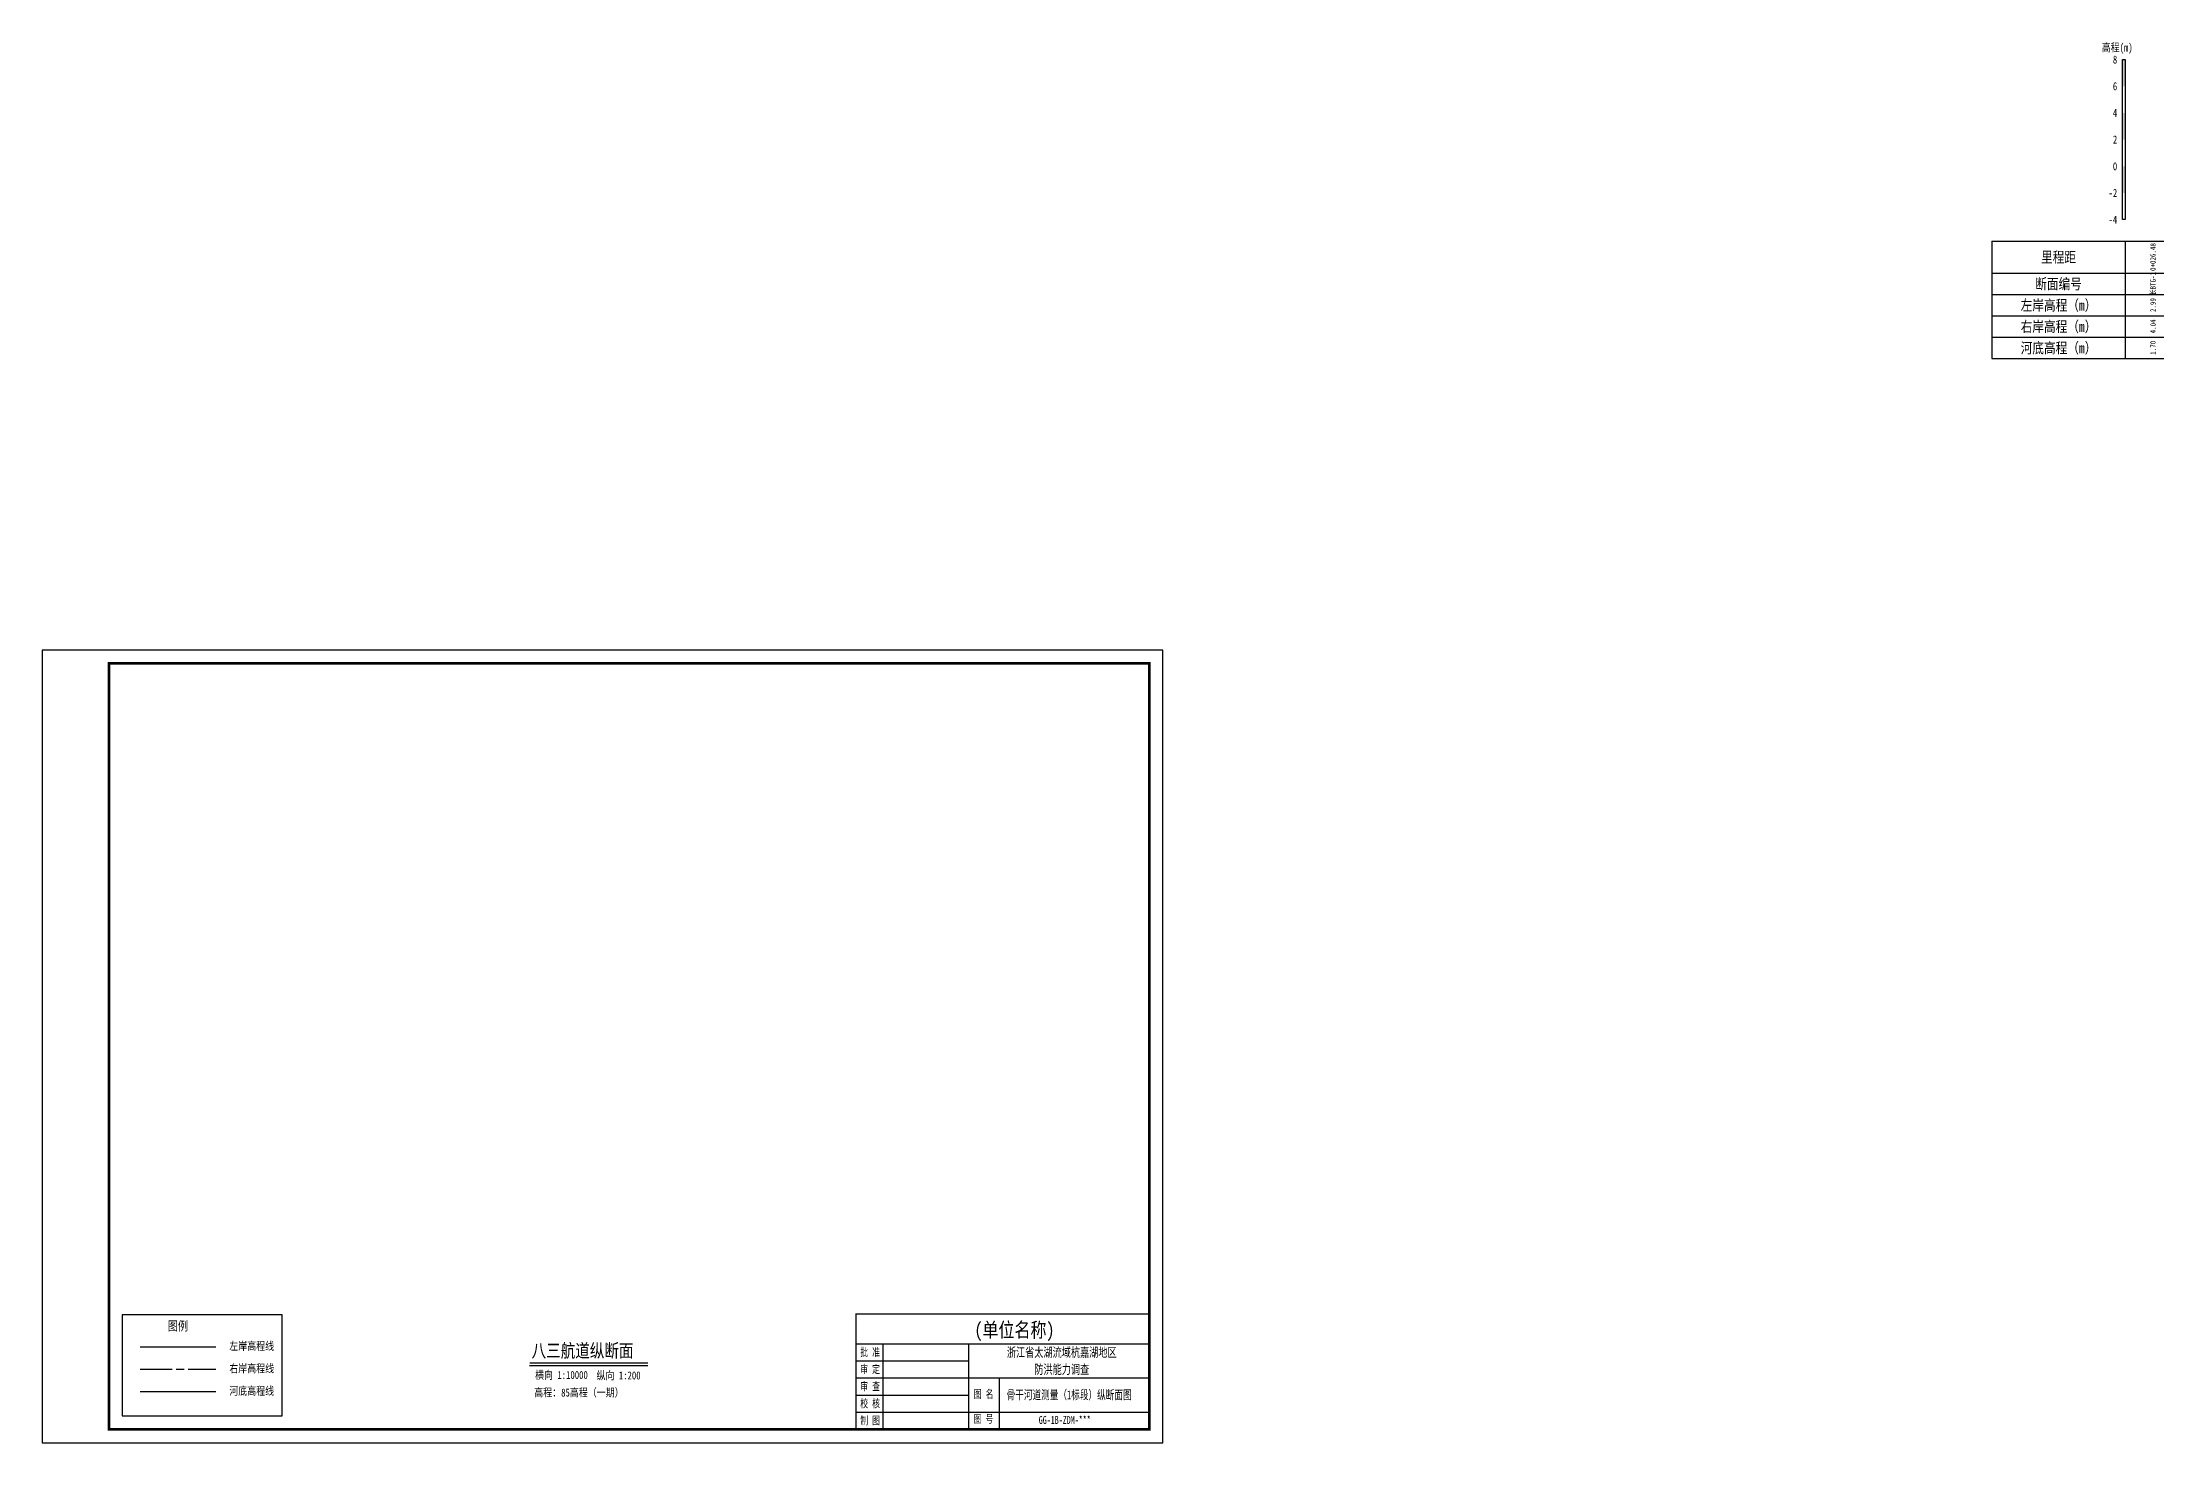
# Model space of a CAD drawing. Extents: x 529382 to 535020, y 3419646 to 3423811.
# Drawn here: x 532727 to 533520, y 3419856 to 3420381 of the extents above; entities that cross this region are included whole.
import ezdxf
from ezdxf.enums import TextEntityAlignment as Align

# ---------------------------------------------------------------- set-up
doc = ezdxf.new("R2010")
doc.units = 0
doc.header["$LTSCALE"] = 0.5
doc.linetypes.add('ACAD_ISO08W100', pattern=[36, 24, -3, 6, -3])
doc.layers.get('0').update_dxf_attribs({"linetype": 'CONTINUOUS'})
for name, color, linetype, lineweight in [('00右岸断面线', 5, 'ACAD_ISO08W100', 30), ('00河底高程', 2, 'CONTINUOUS', 30), ('xxxx', 6, 'CONTINUOUS', 30)]:
    doc.layers.add(name, color=color, linetype=linetype, lineweight=lineweight)
for name, color, linetype in [('tab', 9, 'CONTINUOUS'), ('TEXT', 7, 'CONTINUOUS'), ('zdm1', 2, 'CONTINUOUS'), ('图框', 7, 'CONTINUOUS'), ('高程标尺', 3, 'CONTINUOUS')]:
    doc.layers.add(name, color=color, linetype=linetype)
doc.styles.add('HZ', font='fangsong_GB2312.ttf', dxfattribs={"width": 0.8})
doc.styles.add('tk2', font='fangsong_GB2312.ttf', dxfattribs={"width": 0.8})

# ---------------------------------------------------------------- blocks, each defined once
blk = doc.blocks.new('A$C0B9647FD')
at = {"lineweight": 100, "const_width": 0.5}
blk.add_lwpolyline([(0, 43.28), (-110, 43.28), (-110, 0), (0, 0), (0, 43.28)], dxfattribs=at)
at = {"layer": 'TEXT', "color": 0}
for p, q in [((-110, 32.08, 0), (0, 32.08, 0)), ((-99.92, 32.08, 0), (-99.92, 6.42, 0)), ((-67.83, 32.08, 0), (-67.83, 6.42, 0)), ((-110, 25.67, 0), (-67.83, 25.67, 0)), ((-110, 19.25, 0), (-67.83, 19.25, 0)), ((-67.83, 19.25, 0), (0, 19.25, 0)), ((-56.35, 19.25, 0), (-56.35, 0, 0)), ((-110, 12.83, 0), (-67.83, 12.83, 0)), ((-110, 6.42, 0), (0, 6.42, 0)), ((-99.92, 6.42, 0), (-99.92, 0, 0)), ((-67.83, 6.42, 0), (-67.83, 0, 0))]:
    blk.add_line(p, q, dxfattribs=at)
at = {"layer": 'TEXT', "color": 7, "ltscale": 8, "style": 'tk2'}
for tag, p, height, width in [('浙江省水利水电技术咨询中心', (-89.53, 34.51, 0), 5.5, 0.8), ('批准', (-108.38, 27.45, 0), 3, 0.7), ('审定', (-108.38, 21.04, 0), 3, 0.7), ('审 查', (-108.38, 14.62, 0), 3, 0.7), ('校 核', (-108.38, 8.2, 0), 3, 0.7), ('图名', (-65.84, 11.75, 0), 3, 0.7), ('制 图', (-108.38, 1.79, 0), 3, 0.7), ('图号', (-65.89, 2.42, 0), 3, 0.7)]:
    blk.add_attdef(tag, p, '', height=height, dxfattribs=dict(at, width=width))
at = {"layer": 'TEXT', "color": 0, "style": 'tk2', "width": 0.7}
for tag, height, p in [('浙江省太湖流域杭嘉湖地区', 3.5, (-32.86, 28.9, -206.67)), ('防洪能力调查', 3.5, (-32.86, 22.5, -206.67)), ('骨干河道测量（*标段）水系图', 3.3, (-30.1, 12.93, -206.67)), ('HJH-01', 3, (-31.74, 3.53, -206.67))]:
    blk.add_attdef(tag, text='', height=height, dxfattribs=at).set_placement(p, align=Align.MIDDLE_CENTER)
blk = doc.blocks.new('A$C72737839')
at = {"linetype": 'Continuous'}
blk.add_lwpolyline([(59.94, 0), (59.94, 37.85), (0, 37.85)], dxfattribs=at)
at = {"linetype": 'Continuous', "flags": 128}
for points in [[(0, 37.85), (0, 0)], [(0, 0), (59.94, 0)]]:
    blk.add_lwpolyline(points, dxfattribs=at)
at = {"layer": '00右岸断面线', "color": 5, "lineweight": 30}
blk.add_line((6.73, 17.55), (35.02, 17.55), dxfattribs=at)
at = {"layer": '00河底高程', "color": 2, "lineweight": 30}
blk.add_line((6.73, 9.13), (35.02, 9.13), dxfattribs=at)
at = {"layer": 'xxxx', "color": 6, "lineweight": 30}
blk.add_line((6.73, 25.97), (35.02, 25.97), dxfattribs=at)
at = {"layer": 'tab', "color": 0, "style": 'HZ', "width": 0.8}
blk.add_text('图例', height=3.5, dxfattribs=at).set_placement((20.83, 33.8), align=Align.MIDDLE)
at = {"layer": 'zdm1', "linetype": 'Continuous', "style": 'HZ', "width": 0.8}
for s, p in [('左岸高程线', (48.5, 26.33)), ('右岸高程线', (48.5, 17.91)), ('河底高程线', (48.5, 9.49))]:
    blk.add_text(s, height=3, dxfattribs=at).set_placement(p, align=Align.MIDDLE)

msp = doc.modelspace()

# ---------------------------------------------------------------- linework, layer by layer
at = {"layer": 'tab'}
for p, q in [((533458.1, 3420306.2), (535020.14, 3420306.2)), ((533458.1, 3420306.2), (533458.1, 3420262.2)), ((533508.1, 3420306.2), (533508.1, 3420262.2)), ((533458.1, 3420294.2), (535020.14, 3420294.2)), ((533458.1, 3420286.2), (535020.14, 3420286.2)), ((533458.1, 3420278.2), (535020.14, 3420278.2)), ((533458.1, 3420270.2), (535020.14, 3420270.2)), ((533458.1, 3420262.2), (535020.14, 3420262.2))]:
    msp.add_line(p, q, dxfattribs=at)
at = {"layer": '图框', "flags": 128}
msp.add_lwpolyline([(532727.32, 3419855.92), (533147.32, 3419855.92), (533147.32, 3420152.92), (532727.32, 3420152.92)], close=True, dxfattribs=at)
at = {"layer": '图框', "const_width": 1, "flags": 128}
msp.add_lwpolyline([(532752.32, 3419860.92), (533142.32, 3419860.92), (533142.32, 3420147.92), (532752.32, 3420147.92)], close=True, dxfattribs=at)
at = {"layer": '图框', "color": 0, "const_width": 0.5, "flags": 128}
msp.add_lwpolyline([(532910, 3419885.81), (532954.34, 3419885.81)], dxfattribs=at)
at = {"layer": '图框', "color": 0, "flags": 128}
msp.add_lwpolyline([(532910, 3419884.81), (532954.34, 3419884.81)], dxfattribs=at)
at = {"layer": '高程标尺', "flags": 128}
msp.add_lwpolyline([(533507.1, 3420314.2), (533507.1, 3420374.2), (533508.1, 3420374.2), (533508.1, 3420314.2)], close=True, dxfattribs=at)
at = {"layer": '高程标尺'}
for points in [[(533507.1, 3420364.2), (533508.1, 3420364.2), (533507.1, 3420374.2), (533508.1, 3420374.2)], [(533507.1, 3420344.2), (533508.1, 3420344.2), (533507.1, 3420354.2), (533508.1, 3420354.2)], [(533507.1, 3420324.2), (533508.1, 3420324.2), (533507.1, 3420334.2), (533508.1, 3420334.2)]]:
    msp.add_solid(points, dxfattribs=at)

# ---------------------------------------------------------------- block references
at = {"layer": '图框', "linetype": 'Continuous'}
msp.add_blockref('A$C72737839', (532757.32, 3419865.92), dxfattribs=at)
msp.add_blockref('A$C0B9647FD', (533142.32, 3419860.92), dxfattribs=at).add_auto_attribs({'图号': '图 号', '图名': '图 名', '批准': '批 准', '校 核': '校 核', '审 查': '审 查', '审定': '审 定', '制 图': '制 图', '浙江省水利水电技术咨询中心': '        (单位名称)', 'HJH-01': 'GG-1B-ZDM-***', '骨干河道测量（*标段）水系图': '骨干河道测量（1标段）纵断面图', '浙江省太湖流域杭嘉湖地区': '浙江省太湖流域杭嘉湖地区', '防洪能力调查': '防洪能力调查'})

# ---------------------------------------------------------------- texts
at = {"layer": 'tab', "color": 3, "style": 'HZ', "width": 0.8}
for s, p in [('里程距', (533483.1, 3420300.2)), ('断面编号', (533483.1, 3420290.2)), ('左岸高程（m）', (533483.1, 3420282.2)), ('右岸高程（m）', (533483.1, 3420274.2)), ('河底高程（m）', (533483.1, 3420266.2))]:
    msp.add_text(s, height=3.999, dxfattribs=at).set_placement(p, align=Align.MIDDLE)
for s, p in [('0+026.48', (533520.1, 3420300.2)), ('长BTG-1', (533520.1, 3420290.2)), ('2.99', (533520.1, 3420282.2)), ('4.04', (533520.1, 3420274.2)), ('1.70', (533520.1, 3420266.2))]:
    msp.add_text(s, height=2, rotation=90, dxfattribs=at).set_placement(p, align=Align.BOTTOM_CENTER)
at = {"layer": '图框', "color": 0, "style": 'HZ', "width": 0.8}
msp.add_text('八三航道纵断面', height=5, dxfattribs=at).set_placement((532929.83, 3419890.51), align=Align.MIDDLE)
for s, p in [('横向 1:10000', (532912.03, 3419879.8)), ('纵向 1:200', (532935.08, 3419879.63)), ('高程：85高程（一期）', (532911.73, 3419873.21))]:
    msp.add_text(s, height=3, dxfattribs=at).set_placement(p)
at = {"layer": '高程标尺', "style": 'HZ', "width": 0.8}
msp.add_text('高程(m)', height=3, dxfattribs=at).set_placement((533505.1, 3420377.2), align=Align.CENTER)
for s, p in [('8', (533505.1, 3420374.2)), ('6', (533505.1, 3420364.2)), ('4', (533505.1, 3420354.2)), ('2', (533505.1, 3420344.2)), ('0', (533505.1, 3420334.2)), ('-2', (533505.1, 3420324.2)), ('-4', (533505.1, 3420314.2))]:
    msp.add_text(s, height=3, dxfattribs=at).set_placement(p, align=Align.MIDDLE_RIGHT)

doc.saveas('drawing.dxf')
